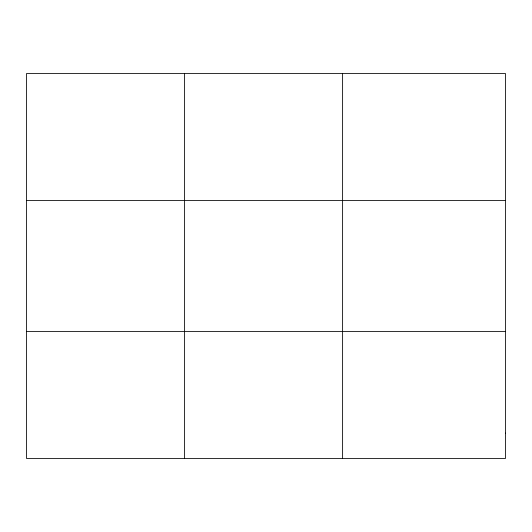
<?xml version="1.0" encoding="UTF-8"?>
<svg xmlns="http://www.w3.org/2000/svg" width="532" height="532" viewBox="0 0 532 532"><rect width="100%" height="100%" fill="white"/><g stroke="black" fill="none" stroke-linecap="round" stroke-linejoin="round"><path stroke-width="0.8" d="M184.604 458.551L184.604 73.449M342.608 458.551L342.608 73.449M26.6 200.531L505.4 200.531M26.6 331.469L505.4 331.469M505.4 433.134L505.4 458.551L26.6 458.551L26.6 73.449L505.4 73.449L505.4 433.134"/></g></svg>
